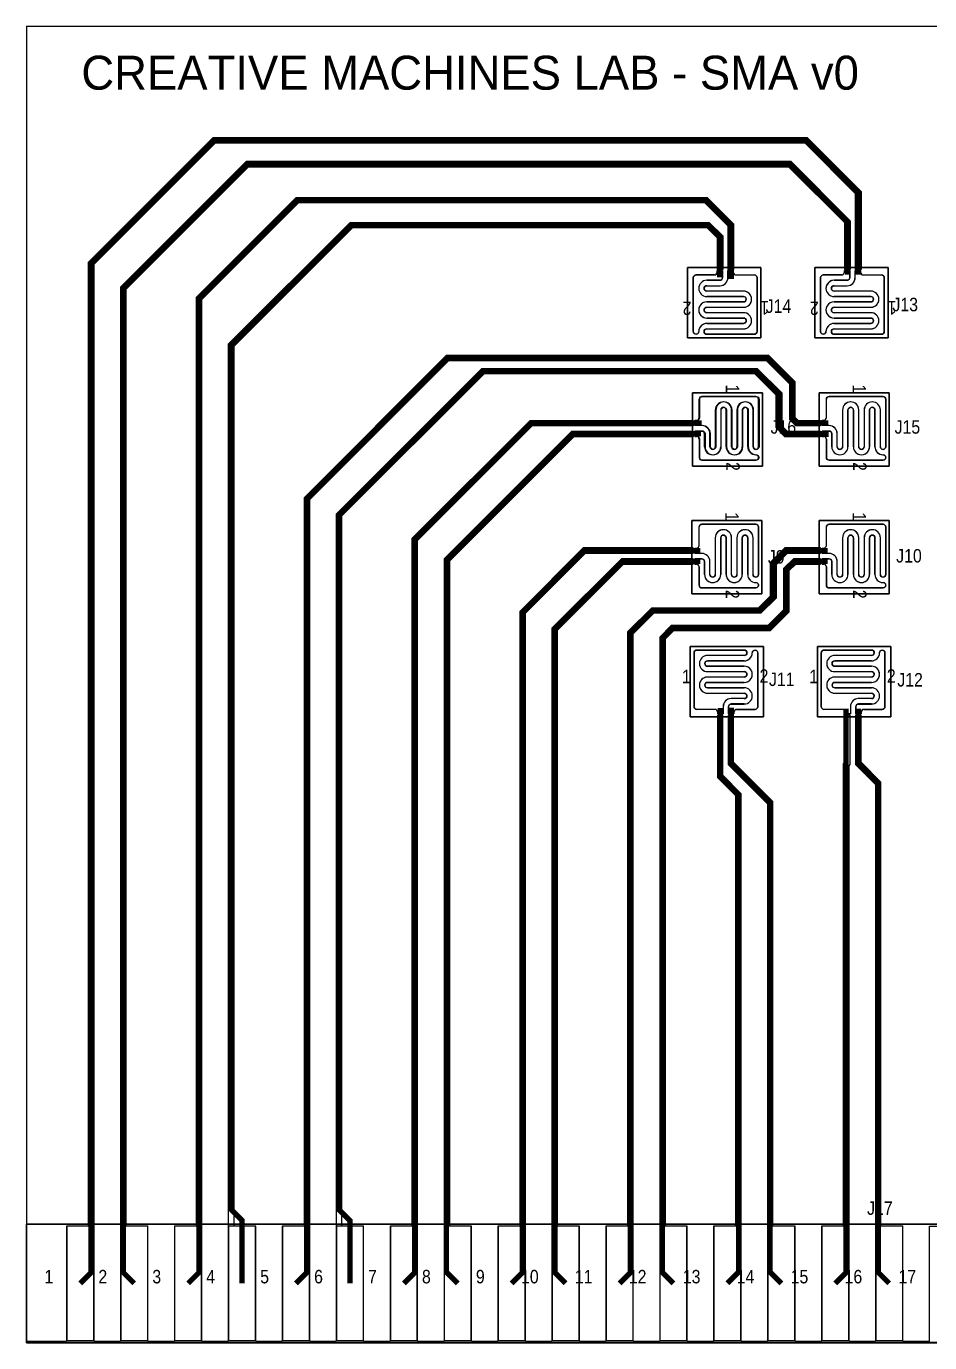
# Model space of a CAD drawing. Extents: x -1610 to 3040, y -1491 to 951.
# Drawn here: x -1610 to 65, y -1491 to 951 of the extents above; entities that cross this region are included whole.
import ezdxf
from ezdxf.enums import TextEntityAlignment as Align

# ---------------------------------------------------------------- set-up
doc = ezdxf.new("R2010")
doc.units = 0
doc.layers.get('0').update_dxf_attribs({"color": 2, "linetype": 'CONTINUOUS'})

msp = doc.modelspace()

# ---------------------------------------------------------------- linework, layer by layer
for points in [[(-1610, 950.512), (-1610, -1488.504)], [(-1610, 950.512), (1690, 950.512)], [(-1264.244, 743.572), (-1494.5, 513.316)], [(-1260.102, 733.572), (-1484.5, 509.174)], [(-161.749, 743.572), (-1264.244, 743.572)], [(-165.891, 733.572), (-1260.102, 733.572)], [(-72.218, 639.9), (-165.891, 733.572)], [(-62.218, 644.042), (-161.749, 743.572)], [(-1202.672, 699.563), (-1435.5, 466.735)], [(-1198.529, 689.563), (-1425.5, 462.593)], [(-191.848, 699.563), (-1202.672, 699.563)], [(-195.99, 689.563), (-1198.529, 689.563)], [(-92.297, 585.87), (-195.99, 689.563)], [(-82.297, 590.013), (-191.848, 699.563)], [(-72.218, 499.685), (-72.218, 639.9)], [(-62.218, 644.042), (-62.218, 499.685)], [(-1294.5, 448.239), (-1109.654, 633.086)], [(-1105.511, 623.086), (-1284.5, 444.097)], [(-1109.654, 633.086), (-347.63, 633.086)], [(-351.772, 623.086), (-1105.511, 623.086)], [(-308.439, 579.753), (-351.772, 623.086)], [(-347.63, 633.086), (-298.439, 583.895)], [(-1235.5, 360.892), (-1009.562, 586.83)], [(-1009.562, 586.83), (-343.701, 586.83)], [(-343.701, 586.83), (-318.518, 561.647)], [(-82.297, 590.013), (-82.297, 499.685)], [(-1005.42, 576.83), (-1225.5, 356.75)], [(-347.843, 576.83), (-1005.42, 576.83)], [(-328.518, 557.505), (-347.843, 576.83)], [(-318.518, 561.647), (-318.518, 499.685)], [(-308.439, 499.685), (-308.439, 579.753)], [(-298.439, 583.895), (-298.439, 499.685)], [(-92.297, 499.685), (-92.297, 585.87)], [(-328.518, 499.685), (-328.518, 557.505)], [(-1494.5, -1275.092), (-1494.5, 513.316)], [(-1484.5, -1488.504), (-1484.5, 509.174)], [(-334.14, 489.405), (-368.196, 489.405)], [(-329.14, 497.515), (-329.14, 494.405)], [(-319.14, 497.515), (-329.14, 497.515)], [(-318.518, 499.685), (-328.518, 499.685)], [(-319.14, 484.405), (-319.14, 497.515)], [(-309.14, 484.405), (-309.14, 497.515)], [(-299.14, 497.515), (-309.14, 497.515)], [(-298.439, 499.685), (-308.439, 499.685)], [(-299.14, 497.515), (-299.14, 494.405)], [(-294.14, 489.405), (-260.085, 489.405)], [(-98.14, 489.405), (-132.196, 489.405)], [(-83.14, 497.515), (-93.14, 497.515)], [(-93.14, 497.515), (-93.14, 494.405)], [(-82.297, 499.685), (-92.297, 499.685)], [(-83.14, 484.405), (-83.14, 497.515)], [(-63.14, 497.515), (-73.14, 497.515)], [(-73.14, 484.405), (-73.14, 497.515)], [(-62.218, 499.685), (-72.218, 499.685)], [(-63.14, 497.515), (-63.14, 494.405)], [(-58.14, 489.405), (-24.085, 489.405)], [(-1435.5, 466.735), (-1435.5, -1488.504)], [(-373.196, 484.405), (-373.196, 384.405)], [(-348.196, 479.405), (-324.14, 479.405)], [(-348.196, 469.405), (-324.14, 469.405)], [(-255.085, 384.405), (-255.085, 484.405)], [(-137.196, 484.405), (-137.196, 384.405)], [(-112.196, 479.405), (-88.14, 479.405)], [(-112.196, 469.405), (-88.14, 469.405)], [(-19.085, 384.405), (-19.085, 484.405)], [(-1425.5, 462.593), (-1425.5, -1275.092)], [(-1294.5, -1275.092), (-1294.5, 448.239)], [(-1284.5, -1488.504), (-1284.5, 444.097)], [(-280.085, 459.405), (-348.196, 459.405)], [(-280.085, 449.405), (-348.196, 449.405)], [(-44.085, 459.405), (-112.196, 459.405)], [(-44.085, 449.405), (-112.196, 449.405)], [(-348.196, 439.405), (-280.085, 439.405)], [(-348.196, 429.405), (-280.085, 429.405)], [(-280.085, 419.405), (-348.196, 419.405)], [(-112.196, 439.405), (-44.085, 439.405)], [(-112.196, 429.405), (-44.085, 429.405)], [(-44.085, 419.405), (-112.196, 419.405)], [(-280.085, 409.405), (-348.196, 409.405)], [(-348.196, 399.405), (-280.085, 399.405)], [(-44.085, 409.405), (-112.196, 409.405)], [(-112.196, 399.405), (-44.085, 399.405)], [(-348.196, 389.405), (-280.085, 389.405)], [(-348.196, 379.405), (-260.085, 379.405)], [(-112.196, 389.405), (-44.085, 389.405)], [(-112.196, 379.405), (-24.085, 379.405)], [(-1235.5, 360.892), (-1235.5, -1488.504)], [(-1225.5, 356.75), (-1225.5, -1275.092)], [(-831.361, 339.962), (-1094.5, 76.823)], [(-827.219, 329.962), (-1084.5, 72.681)], [(-233.25, 339.962), (-831.361, 339.962)], [(-237.392, 329.962), (-827.219, 329.962)], [(-194.294, 286.863), (-237.392, 329.962)], [(-184.294, 291.006), (-233.25, 339.962)], [(-1035.5, 45.839), (-765.288, 316.051)], [(-761.146, 306.051), (-1025.5, 41.697)], [(-765.288, 316.051), (-254.719, 316.051)], [(-258.862, 306.051), (-761.146, 306.051)], [(-219.388, 266.577), (-258.862, 306.051)], [(-254.719, 316.051), (-209.388, 270.719)], [(-209.388, 270.719), (-209.388, 209.729)], [(-194.294, 220.952), (-194.294, 286.863)], [(-184.294, 225.094), (-184.294, 291.006)], [(-362.405, 224.86), (-362.405, 258.915)], [(-257.405, 263.915), (-357.405, 263.915)], [(-252.405, 170.804), (-252.405, 258.915)], [(-219.388, 205.587), (-219.388, 266.577)], [(-126.405, 224.86), (-126.405, 258.915)], [(-21.405, 263.915), (-121.405, 263.915)], [(-16.405, 170.804), (-16.405, 258.915)], [(-370.515, 219.86), (-370.515, 209.86)], [(-370.515, 219.86), (-367.405, 219.86)], [(-332.405, 238.915), (-332.405, 170.804)], [(-322.405, 238.915), (-322.405, 170.804)], [(-312.405, 170.804), (-312.405, 238.915)], [(-302.405, 170.804), (-302.405, 238.915)], [(-292.405, 238.915), (-292.405, 170.804)], [(-282.405, 238.915), (-282.405, 170.804)], [(-272.405, 170.804), (-272.405, 238.915)], [(-262.405, 170.804), (-262.405, 238.915)], [(-182.83, 209.488), (-194.294, 220.952)], [(-178.688, 219.488), (-184.294, 225.094)], [(-134.515, 219.86), (-134.515, 209.86)], [(-134.515, 219.86), (-131.405, 219.86)], [(-96.405, 238.915), (-96.405, 170.804)], [(-86.405, 238.915), (-86.405, 170.804)], [(-76.405, 170.804), (-76.405, 238.915)], [(-66.405, 170.804), (-66.405, 238.915)], [(-56.405, 238.915), (-56.405, 170.804)], [(-46.405, 238.915), (-46.405, 170.804)], [(-36.405, 170.804), (-36.405, 238.915)], [(-26.405, 170.804), (-26.405, 238.915)], [(-894.5, 0.923), (-675.935, 219.488)], [(-671.793, 209.488), (-884.5, -3.219)], [(-835.5, -37.463), (-598.628, 199.409)], [(-675.935, 219.488), (-373.386, 219.488)], [(-373.386, 209.488), (-671.793, 209.488)], [(-598.628, 199.409), (-373.386, 199.409)], [(-373.386, 219.488), (-373.386, 209.488)], [(-373.386, 199.409), (-373.386, 189.409)], [(-357.405, 209.86), (-370.515, 209.86)], [(-357.405, 199.86), (-370.515, 199.86)], [(-370.515, 199.86), (-370.515, 189.86)], [(-203.211, 189.409), (-219.388, 205.587)], [(-209.388, 209.729), (-199.068, 199.409)], [(-199.068, 199.409), (-137.165, 199.409)], [(-137.165, 209.488), (-182.83, 209.488)], [(-178.688, 219.488), (-137.165, 219.488)], [(-137.165, 219.488), (-137.165, 209.488)], [(-137.165, 199.409), (-137.165, 189.409)], [(-121.405, 209.86), (-134.515, 209.86)], [(-121.405, 199.86), (-134.515, 199.86)], [(-134.515, 199.86), (-134.515, 189.86)], [(-594.486, 189.409), (-825.5, -41.605)], [(-373.386, 189.409), (-594.486, 189.409)], [(-370.515, 189.86), (-367.405, 189.86)], [(-362.405, 184.86), (-362.405, 150.804)], [(-352.405, 170.804), (-352.405, 194.86)], [(-342.405, 170.804), (-342.405, 194.86)], [(-137.165, 189.409), (-203.211, 189.409)], [(-134.515, 189.86), (-131.405, 189.86)], [(-126.405, 184.86), (-126.405, 150.804)], [(-116.405, 170.804), (-116.405, 194.86)], [(-106.405, 170.804), (-106.405, 194.86)], [(-357.405, 145.804), (-257.405, 145.804)], [(-121.405, 145.804), (-21.405, 145.804)], [(-1094.5, -1275.092), (-1094.5, 76.823)], [(-1084.5, -1488.504), (-1084.5, 72.681)], [(-1035.5, 45.839), (-1035.5, -1488.504)], [(-1025.5, 41.697), (-1025.5, -1275.092)], [(-257.405, 26.915), (-357.405, 26.915)], [(-21.405, 26.915), (-121.405, 26.915)], [(-894.5, -1275.092), (-894.5, 0.923)], [(-362.405, -12.14), (-362.405, 21.915)], [(-332.405, 1.915), (-332.405, -66.196)], [(-322.405, 1.915), (-322.405, -66.196)], [(-312.405, -66.196), (-312.405, 1.915)], [(-302.405, -66.196), (-302.405, 1.915)], [(-292.405, 1.915), (-292.405, -66.196)], [(-282.405, 1.915), (-282.405, -66.196)], [(-272.405, -66.196), (-272.405, 1.915)], [(-262.405, -66.196), (-262.405, 1.915)], [(-252.405, -66.196), (-252.405, 21.915)], [(-126.405, -12.14), (-126.405, 21.915)], [(-96.405, 1.915), (-96.405, -66.196)], [(-86.405, 1.915), (-86.405, -66.196)], [(-76.405, -66.196), (-76.405, 1.915)], [(-66.405, -66.196), (-66.405, 1.915)], [(-56.405, 1.915), (-56.405, -66.196)], [(-46.405, 1.915), (-46.405, -66.196)], [(-36.405, -66.196), (-36.405, 1.915)], [(-26.405, -66.196), (-26.405, 1.915)], [(-16.405, -66.196), (-16.405, 21.915)], [(-884.5, -1488.504), (-884.5, -3.219)], [(-694.5, -133.972), (-577.339, -16.811)], [(-373.386, -16.811), (-577.339, -16.811)], [(-373.386, -26.811), (-373.386, -16.811)], [(-370.515, -17.14), (-370.515, -27.14)], [(-370.515, -17.14), (-367.405, -17.14)], [(-229.817, -43.418), (-203.211, -16.811)], [(-137.165, -16.811), (-203.211, -16.811)], [(-137.165, -26.811), (-137.165, -16.811)], [(-134.515, -17.14), (-134.515, -27.14)], [(-134.515, -17.14), (-131.405, -17.14)], [(-835.5, -37.463), (-835.5, -1488.504)], [(-825.5, -41.605), (-825.5, -1275.092)], [(-573.197, -26.811), (-684.5, -138.114)], [(-635.5, -165.724), (-506.666, -36.89)], [(-502.524, -46.89), (-625.5, -169.866)], [(-573.197, -26.811), (-373.386, -26.811)], [(-373.386, -36.89), (-506.666, -36.89)], [(-502.524, -46.89), (-373.386, -46.89)], [(-373.386, -46.89), (-373.386, -36.89)], [(-357.405, -27.14), (-370.515, -27.14)], [(-357.405, -37.14), (-370.515, -37.14)], [(-370.515, -37.14), (-370.515, -47.14)], [(-370.515, -47.14), (-367.405, -47.14)], [(-352.405, -66.196), (-352.405, -42.14)], [(-342.405, -66.196), (-342.405, -42.14)], [(-229.817, -105.675), (-229.817, -43.418)], [(-198.505, -26.811), (-219.817, -48.123)], [(-219.817, -48.123), (-219.817, -109.817)], [(-205.983, -55.382), (-187.491, -36.89)], [(-198.505, -26.811), (-137.165, -26.811)], [(-183.349, -46.89), (-195.983, -59.524)], [(-137.165, -36.89), (-187.491, -36.89)], [(-183.349, -46.89), (-137.165, -46.89)], [(-137.165, -46.89), (-137.165, -36.89)], [(-121.405, -27.14), (-134.515, -27.14)], [(-121.405, -37.14), (-134.515, -37.14)], [(-134.515, -37.14), (-134.515, -47.14)], [(-134.515, -47.14), (-131.405, -47.14)], [(-116.405, -66.196), (-116.405, -42.14)], [(-106.405, -66.196), (-106.405, -42.14)], [(-362.405, -52.14), (-362.405, -86.196)], [(-205.983, -55.382), (-205.983, -131.789)], [(-195.983, -59.524), (-195.983, -135.932)], [(-126.405, -52.14), (-126.405, -86.196)], [(-357.405, -91.196), (-257.405, -91.196)], [(-121.405, -91.196), (-21.405, -91.196)], [(-252.129, -127.987), (-229.817, -105.675)], [(-219.817, -109.817), (-247.987, -137.987)], [(-694.5, -1275.092), (-694.5, -133.972)], [(-684.5, -1488.504), (-684.5, -138.114)], [(-494.5, -172.054), (-450.433, -127.987)], [(-446.291, -137.987), (-484.5, -176.196)], [(-450.433, -127.987), (-252.129, -127.987)], [(-247.987, -137.987), (-446.291, -137.987)], [(-205.983, -131.789), (-234.952, -160.759)], [(-195.983, -135.932), (-230.81, -170.759)], [(-635.5, -165.724), (-635.5, -1488.504)], [(-625.5, -169.866), (-625.5, -1275.092)], [(-435.5, -182.278), (-413.981, -160.759)], [(-425.5, -186.42), (-409.839, -170.759)], [(-234.952, -160.759), (-413.981, -160.759)], [(-230.81, -170.759), (-409.839, -170.759)], [(-494.5, -1275.092), (-494.5, -172.054)], [(-484.5, -1488.504), (-484.5, -176.196)], [(-435.5, -182.278), (-435.5, -1488.504)], [(-425.5, -186.42), (-425.5, -1275.092)], [(-371.915, -211.405), (-371.915, -311.405)], [(-278.804, -206.405), (-366.915, -206.405)], [(-278.804, -216.405), (-346.915, -216.405)], [(-253.804, -311.405), (-253.804, -211.405)], [(-135.915, -211.405), (-135.915, -311.405)], [(-42.804, -206.405), (-130.915, -206.405)], [(-42.804, -216.405), (-110.915, -216.405)], [(-17.804, -311.405), (-17.804, -211.405)], [(-278.804, -226.405), (-346.915, -226.405)], [(-346.915, -236.405), (-278.804, -236.405)], [(-42.804, -226.405), (-110.915, -226.405)], [(-110.915, -236.405), (-42.804, -236.405)], [(-346.915, -246.405), (-278.804, -246.405)], [(-278.804, -256.405), (-346.915, -256.405)], [(-278.804, -266.405), (-346.915, -266.405)], [(-110.915, -246.405), (-42.804, -246.405)], [(-42.804, -256.405), (-110.915, -256.405)], [(-42.804, -266.405), (-110.915, -266.405)], [(-346.915, -276.405), (-278.804, -276.405)], [(-346.915, -286.405), (-278.804, -286.405)], [(-110.915, -276.405), (-42.804, -276.405)], [(-110.915, -286.405), (-42.804, -286.405)], [(-332.86, -316.405), (-366.915, -316.405)], [(-317.86, -311.405), (-317.86, -324.515)], [(-307.86, -311.405), (-307.86, -324.515)], [(-278.804, -296.405), (-302.86, -296.405)], [(-278.804, -306.405), (-302.86, -306.405)], [(-292.86, -316.405), (-258.804, -316.405)], [(-96.86, -316.405), (-130.915, -316.405)], [(-81.86, -311.405), (-81.86, -324.515)], [(-71.86, -311.405), (-71.86, -324.515)], [(-42.804, -296.405), (-66.86, -296.405)], [(-42.804, -306.405), (-66.86, -306.405)], [(-56.86, -316.405), (-22.804, -316.405)], [(-318.518, -327.087), (-328.518, -327.087)], [(-328.518, -327.087), (-328.518, -442.852)], [(-327.86, -324.515), (-327.86, -321.405)], [(-327.86, -324.515), (-317.86, -324.515)], [(-318.518, -438.71), (-318.518, -327.087)], [(-298.439, -327.087), (-308.439, -327.087)], [(-308.439, -327.087), (-308.439, -418.722)], [(-307.86, -324.515), (-297.86, -324.515)], [(-298.439, -414.58), (-298.439, -327.087)], [(-297.86, -324.515), (-297.86, -321.405)], [(-82.297, -327.087), (-92.297, -327.087)], [(-92.297, -327.087), (-92.297, -414.58)], [(-91.86, -324.515), (-91.86, -321.405)], [(-91.86, -324.515), (-81.86, -324.515)], [(-82.297, -418.722), (-82.297, -327.087)], [(-62.218, -327.087), (-72.218, -327.087)], [(-72.218, -327.087), (-72.218, -418.722)], [(-71.86, -324.515), (-61.86, -324.515)], [(-62.218, -414.58), (-62.218, -327.087)], [(-61.86, -324.515), (-61.86, -321.405)], [(-225.5, -487.519), (-298.439, -414.58)], [(-94.5, -416.783), (-92.297, -414.58)], [(-25.5, -451.299), (-62.218, -414.58)], [(-318.518, -438.71), (-284.5, -472.727)], [(-235.5, -491.661), (-308.439, -418.722)], [(-94.5, -1275.092), (-94.5, -416.783)], [(-84.5, -420.925), (-82.297, -418.722)], [(-84.5, -1488.504), (-84.5, -420.925)], [(-35.5, -455.441), (-72.218, -418.722)], [(-294.5, -476.869), (-328.518, -442.852)], [(-35.5, -455.441), (-35.5, -1488.504)], [(-25.5, -1275.092), (-25.5, -451.299)], [(-294.5, -1275.092), (-294.5, -476.869)], [(-284.5, -1488.504), (-284.5, -472.727)], [(-225.5, -1275.092), (-225.5, -487.519)], [(-235.5, -491.661), (-235.5, -1488.504)], [(-1494.5, -1275.092), (-1535.5, -1275.092)], [(-1535.5, -1275.092), (-1535.5, -1488.504)], [(-1384.5, -1275.092), (-1425.5, -1275.092)], [(-1384.5, -1488.504), (-1384.5, -1275.092)], [(-1294.5, -1275.092), (-1335.5, -1275.092)], [(-1335.5, -1275.092), (-1335.5, -1488.504)], [(-1184.5, -1275.092), (-1225.5, -1275.092)], [(-1184.5, -1488.504), (-1184.5, -1275.092)], [(-1094.5, -1275.092), (-1135.5, -1275.092)], [(-1135.5, -1275.092), (-1135.5, -1488.504)], [(-984.5, -1275.092), (-1025.5, -1275.092)], [(-984.5, -1488.504), (-984.5, -1275.092)], [(-894.5, -1275.092), (-935.5, -1275.092)], [(-935.5, -1275.092), (-935.5, -1488.504)], [(-784.5, -1275.092), (-825.5, -1275.092)], [(-784.5, -1488.504), (-784.5, -1275.092)], [(-694.5, -1275.092), (-735.5, -1275.092)], [(-735.5, -1275.092), (-735.5, -1488.504)], [(-584.5, -1275.092), (-625.5, -1275.092)], [(-584.5, -1488.504), (-584.5, -1275.092)], [(-494.5, -1275.092), (-535.5, -1275.092)], [(-535.5, -1275.092), (-535.5, -1488.504)], [(-384.5, -1275.092), (-425.5, -1275.092)], [(-384.5, -1488.504), (-384.5, -1275.092)], [(-294.5, -1275.092), (-335.5, -1275.092)], [(-335.5, -1275.092), (-335.5, -1488.504)], [(-184.5, -1275.092), (-225.5, -1275.092)], [(-184.5, -1488.504), (-184.5, -1275.092)], [(-94.5, -1275.092), (-135.5, -1275.092)], [(-135.5, -1275.092), (-135.5, -1488.504)], [(15.5, -1275.092), (-25.5, -1275.092)], [(15.5, -1488.504), (15.5, -1275.092)], [(64.5, -1275.092), (105.5, -1275.092)], [(64.5, -1488.504), (64.5, -1275.092)], [(-1610, -1488.504), (-1535.5, -1488.504)], [(-1484.5, -1488.504), (-1435.5, -1488.504)], [(-1384.5, -1488.504), (-1335.5, -1488.504)], [(-1284.5, -1488.504), (-1235.5, -1488.504)], [(-1184.5, -1488.504), (-1135.5, -1488.504)], [(-1084.5, -1488.504), (-1035.5, -1488.504)], [(-984.5, -1488.504), (-935.5, -1488.504)], [(-884.5, -1488.504), (-835.5, -1488.504)], [(-784.5, -1488.504), (-735.5, -1488.504)], [(-684.5, -1488.504), (-635.5, -1488.504)], [(-584.5, -1488.504), (-535.5, -1488.504)], [(-484.5, -1488.504), (-435.5, -1488.504)], [(-384.5, -1488.504), (-335.5, -1488.504)], [(-284.5, -1488.504), (-235.5, -1488.504)], [(-184.5, -1488.504), (-135.5, -1488.504)], [(-84.5, -1488.504), (-35.5, -1488.504)], [(15.5, -1488.504), (64.5, -1488.504)]]:
    msp.add_lwpolyline(points)
for points in [[(1690, -1490), (1690, 950), (-1610, 950), (-1610, -1490)], [(-248, 503), (-248, 373), (-384, 373), (-384, 503)], [(-248, 373), (-248, 503), (-384, 503), (-384, 373)], [(-248, 373), (-248, 503), (-384, 503), (-384, 373)], [(-248, 373), (-248, 502.994), (-384, 502.994), (-384, 373)], [(-12, 503), (-12, 373), (-148, 373), (-148, 503)], [(-12, 373), (-12, 503), (-148, 503), (-148, 373)], [(-12, 373), (-12, 503), (-148, 503), (-148, 373)], [(-12, 373), (-12, 502.994), (-148, 502.994), (-148, 373)], [(-375, 271), (-245, 271), (-245, 135), (-375, 135)], [(-245, 271), (-375, 271), (-375, 135), (-245, 135)], [(-245, 271), (-375, 271), (-375, 135), (-245, 135)], [(-245, 271), (-374.994, 271), (-374.994, 135), (-245, 135)], [(-140, 271), (-10, 271), (-10, 135), (-140, 135)], [(-10, 271), (-140, 271), (-140, 135), (-10, 135)], [(-10, 271), (-140, 271), (-140, 135), (-10, 135)], [(-10, 271), (-139.994, 271), (-139.994, 135), (-10, 135)], [(-376, 34), (-246, 34), (-246, -102), (-376, -102)], [(-246, 34), (-376, 34), (-376, -102), (-246, -102)], [(-246, 34), (-376, 34), (-376, -102), (-246, -102)], [(-246, 34), (-375.994, 34), (-375.994, -102), (-246, -102)], [(-140, 34), (-10, 34), (-10, -102), (-140, -102)], [(-10, 34), (-140, 34), (-140, -102), (-10, -102)], [(-10, 34), (-140, 34), (-140, -102), (-10, -102)], [(-10, 34), (-139.994, 34), (-139.994, -102), (-10, -102)], [(-379, -330), (-379, -200), (-243, -200), (-243, -330)], [(-379, -200), (-379, -330), (-243, -330), (-243, -200)], [(-379, -200), (-379, -329.994), (-243, -329.994), (-243, -200)], [(-379, -200), (-379, -330), (-243, -330), (-243, -200)], [(-143, -330), (-143, -200), (-7, -200), (-7, -330)], [(-143, -200), (-143, -330), (-7, -330), (-7, -200)], [(-143, -200), (-143, -329.994), (-7, -329.994), (-7, -200)], [(-143, -200), (-143, -330), (-7, -330), (-7, -200)], [(-1610, -1491), (-1610, -1271), (1690, -1271), (1690, -1491)], [(1690, -1491), (1690, -1271), (-1610, -1271), (-1610, -1491)], [(1690, -1491), (1690, -1271), (-1610, -1271), (-1610, -1491)], [(1690, -1491), (1690, -1271), (-1610, -1271), (-1610, -1491)], [(-1534.41, -1487.693), (-1534.41, -1274.307), (-1485.591, -1274.307), (-1485.591, -1487.693)], [(-1434.41, -1487.693), (-1434.41, -1274.307), (-1385.591, -1274.307), (-1385.591, -1487.693)], [(-1334.41, -1487.693), (-1334.41, -1274.307), (-1285.591, -1274.307), (-1285.591, -1487.693)], [(-1234.41, -1487.693), (-1234.41, -1274.307), (-1185.591, -1274.307), (-1185.591, -1487.693)], [(-1134.41, -1487.693), (-1134.41, -1274.307), (-1085.591, -1274.307), (-1085.591, -1487.693)], [(-1034.41, -1487.693), (-1034.41, -1274.307), (-985.591, -1274.307), (-985.591, -1487.693)], [(-934.41, -1487.693), (-934.41, -1274.307), (-885.591, -1274.307), (-885.591, -1487.693)], [(-834.41, -1487.693), (-834.41, -1274.307), (-785.591, -1274.307), (-785.591, -1487.693)], [(-734.41, -1487.693), (-734.41, -1274.307), (-685.591, -1274.307), (-685.591, -1487.693)], [(-634.41, -1487.693), (-634.41, -1274.307), (-585.591, -1274.307), (-585.591, -1487.693)], [(-534.41, -1487.693), (-534.41, -1274.307), (-485.591, -1274.307), (-485.591, -1487.693)], [(-434.41, -1487.693), (-434.41, -1274.307), (-385.591, -1274.307), (-385.591, -1487.693)], [(-334.41, -1487.693), (-334.41, -1274.307), (-285.591, -1274.307), (-285.591, -1487.693)], [(-234.41, -1487.693), (-234.41, -1274.307), (-185.591, -1274.307), (-185.591, -1487.693)], [(-134.41, -1487.693), (-134.41, -1274.307), (-85.591, -1274.307), (-85.591, -1487.693)], [(-34.41, -1487.693), (-34.41, -1274.307), (14.409, -1274.307), (14.409, -1487.693)]]:
    msp.add_lwpolyline(points, close=True)
at = {"const_width": 10}
for points in [[(-67, 490), (-67, 641), (-165, 739), (-1263, 739), (-1490, 512), (-1490, -1361), (-1510, -1381)], [(-87, 490), (-87, 588), (-194, 695), (-1201, 695), (-1430, 466), (-1430, -1361), (-1410, -1381)], [(-303, 482), (-303, 581), (-351, 629), (-1107, 629), (-1290, 446), (-1290, -1361), (-1310, -1381)], [(-1210, -1381), (-1210, -1264.307), (-1231, -1243.307), (-1231, 358), (-1007, 582), (-346, 582), (-324, 560), (-324, 485)], [(-123, 215), (-182, 215), (-189, 222), (-189, 289), (-235, 335), (-829, 335), (-1090, 74), (-1090, -1361), (-1110, -1381)], [(-1010, -1381), (-1010, -1264.307), (-1031, -1243.307), (-1031, 44), (-764, 311), (-257, 311), (-215, 269), (-215, 208), (-201, 194), (-122, 194)], [(-358, 215), (-674, 215), (-890, -1), (-890, -1361), (-910, -1381)], [(-810, -1381), (-831, -1360), (-831, -40), (-596, 195), (-359, 195)], [(-360, -22), (-575, -22), (-690, -137), (-690, -1361), (-710, -1381)], [(-124, -22), (-201, -22), (-224, -45), (-224, -107), (-250, -133), (-448, -133), (-490, -175), (-490, -1361), (-510, -1381)], [(-610, -1381), (-630, -1361), (-630, -168), (-504, -42), (-360, -42)], [(-410, -1381), (-431, -1360), (-431, -185), (-412, -166), (-233, -166), (-201, -134), (-201, -57), (-186, -42), (-124, -42)], [(-323, -314), (-323, -441), (-289, -475), (-289, -1360), (-310, -1381)], [(-210, -1381), (-231, -1360), (-231, -489), (-303, -417), (-303, -313)], [(-90, -315), (-90, -1361), (-110, -1381)], [(-10, -1381), (-30, -1361), (-30, -454), (-67, -417), (-67, -315)]]:
    msp.add_lwpolyline(points, dxfattribs=at)
for points in [[(-329.14, 497.513), (-319.145, 497.513), (-319.144, 497.515), (-319.14, 497.512), (-319.14, 484.413, -0.391511), (-323.827, 479.415), (-348.19, 479.415, 1), (-348.2, 449.405), (-280.137, 449.405, -1.006836), (-280.201, 439.405), (-348.096, 439.405, 1.006075), (-348.122, 409.405), (-280.104, 409.405, -0.992539), (-280.091, 399.405), (-348.096, 399.405, 0.405566), (-363.193, 384.655, -1.050674), (-373.196, 384.654), (-373.196, 484.463, -0.401204), (-368.154, 489.405), (-333.987, 489.405, 0.408105), (-329.14, 494.505)], [(-348.268, 379.405, -0.996172), (-348.178, 389.405), (-279.912, 389.406, 0.994418), (-280.114, 419.405), (-348.288, 419.406, -0.990854), (-348.204, 429.405), (-279.608, 429.412, 0.986557), (-280.153, 459.405), (-348.288, 459.406, -0.992835), (-348.184, 469.405), (-323.727, 469.41, 0.408805), (-309.14, 484.586), (-309.14, 497.504), (-299.142, 497.515), (-299.14, 494.322, 0.405942), (-294.157, 489.405), (-260.098, 489.405, -0.421056), (-255.086, 484.353), (-255.085, 384.421, -0.395063), (-259.874, 379.409)], [(-93.14, 497.513), (-83.145, 497.513), (-83.144, 497.515), (-83.14, 497.512), (-83.14, 484.413, -0.391511), (-87.827, 479.415), (-112.19, 479.415, 1), (-112.2, 449.405), (-44.137, 449.405, -1.006836), (-44.201, 439.405), (-112.096, 439.405, 1.006075), (-112.122, 409.405), (-44.104, 409.405, -0.992539), (-44.091, 399.405), (-112.096, 399.405, 0.405566), (-127.193, 384.655, -1.050674), (-137.196, 384.654), (-137.196, 484.463, -0.401204), (-132.154, 489.405), (-97.987, 489.405, 0.408105), (-93.14, 494.505)], [(-112.268, 379.405, -0.996172), (-112.178, 389.405), (-43.912, 389.406, 0.994418), (-44.114, 419.405), (-112.288, 419.406, -0.990854), (-112.204, 429.405), (-43.608, 429.412, 0.986557), (-44.153, 459.405), (-112.288, 459.406, -0.992835), (-112.184, 469.405), (-87.727, 469.41, 0.408805), (-73.14, 484.586), (-73.14, 497.504), (-63.142, 497.515), (-63.14, 494.322, 0.405942), (-58.157, 489.405), (-24.098, 489.405, -0.421056), (-19.086, 484.353), (-19.085, 384.421, -0.395063), (-23.874, 379.409)], [(-251.405, 170.732, -0.996172), (-261.405, 170.822), (-261.406, 239.088, 0.994418), (-291.405, 238.886), (-291.406, 170.712, -0.990854), (-301.405, 170.796), (-301.412, 239.392, 0.986557), (-331.405, 238.847), (-331.406, 170.712, -0.992835), (-341.405, 170.816), (-341.41, 195.273, 0.408805), (-356.586, 209.86), (-369.504, 209.86), (-369.515, 219.858), (-366.322, 219.86, 0.405942), (-361.405, 224.843), (-361.405, 258.902, -0.421056), (-356.353, 263.914), (-256.421, 263.915, -0.395063), (-251.409, 259.126)], [(-16.405, 170.732, -0.996172), (-26.405, 170.822), (-26.406, 239.088, 0.994418), (-56.405, 238.886), (-56.406, 170.712, -0.990854), (-66.405, 170.796), (-66.412, 239.392, 0.986557), (-96.405, 238.847), (-96.406, 170.712, -0.992835), (-106.405, 170.816), (-106.41, 195.273, 0.408805), (-121.586, 209.86), (-134.504, 209.86), (-134.515, 219.858), (-131.322, 219.86, 0.405942), (-126.405, 224.843), (-126.405, 258.902, -0.421056), (-121.353, 263.914), (-21.421, 263.915, -0.395063), (-16.409, 259.126)], [(-369.513, 189.86), (-369.513, 199.855), (-369.515, 199.856), (-369.512, 199.86), (-356.413, 199.86, -0.391511), (-351.415, 195.173), (-351.415, 170.81, 1), (-321.405, 170.8), (-321.405, 238.863, -1.006836), (-311.405, 238.799), (-311.405, 170.904, 1.006075), (-281.405, 170.878), (-281.405, 238.896, -0.992539), (-271.405, 238.909), (-271.405, 170.904, 0.405566), (-256.655, 155.807, -1.050674), (-256.654, 145.804), (-356.463, 145.804, -0.401204), (-361.405, 150.846), (-361.405, 185.013, 0.408105), (-366.505, 189.86)], [(-134.513, 189.86), (-134.513, 199.855), (-134.515, 199.856), (-134.512, 199.86), (-121.413, 199.86, -0.391511), (-116.415, 195.173), (-116.415, 170.81, 1), (-86.405, 170.8), (-86.405, 238.863, -1.006836), (-76.405, 238.799), (-76.405, 170.904, 1.006075), (-46.405, 170.878), (-46.405, 238.896, -0.992539), (-36.405, 238.909), (-36.405, 170.904, 0.405566), (-21.655, 155.807, -1.050674), (-21.654, 145.804), (-121.463, 145.804, -0.401204), (-126.405, 150.846), (-126.405, 185.013, 0.408105), (-131.505, 189.86)], [(-252.405, -66.268, -0.996172), (-262.405, -66.178), (-262.406, 2.088, 0.994418), (-292.405, 1.886), (-292.406, -66.288, -0.990854), (-302.405, -66.204), (-302.412, 2.392, 0.986557), (-332.405, 1.847), (-332.406, -66.288, -0.992835), (-342.405, -66.184), (-342.41, -41.727, 0.408805), (-357.586, -27.14), (-370.504, -27.14), (-370.515, -17.142), (-367.322, -17.14, 0.405942), (-362.405, -12.157), (-362.405, 21.902, -0.421056), (-357.353, 26.914), (-257.421, 26.915, -0.395063), (-252.409, 22.126)], [(-16.405, -66.268, -0.996172), (-26.405, -66.178), (-26.406, 2.088, 0.994418), (-56.405, 1.886), (-56.406, -66.288, -0.990854), (-66.405, -66.204), (-66.412, 2.392, 0.986557), (-96.405, 1.847), (-96.406, -66.288, -0.992835), (-106.405, -66.184), (-106.41, -41.727, 0.408805), (-121.586, -27.14), (-134.504, -27.14), (-134.515, -17.142), (-131.322, -17.14, 0.405942), (-126.405, -12.157), (-126.405, 21.902, -0.421056), (-121.353, 26.914), (-21.421, 26.915, -0.395063), (-16.409, 22.126)], [(-370.513, -47.14), (-370.513, -37.145), (-370.515, -37.144), (-370.512, -37.14), (-357.413, -37.14, -0.391511), (-352.415, -41.827), (-352.415, -66.19, 1), (-322.405, -66.2), (-322.405, 1.863, -1.006836), (-312.405, 1.799), (-312.405, -66.096, 1.006075), (-282.405, -66.122), (-282.405, 1.896, -0.992539), (-272.405, 1.909), (-272.405, -66.096, 0.405566), (-257.655, -81.193, -1.050674), (-257.654, -91.196), (-357.463, -91.196, -0.401204), (-362.405, -86.154), (-362.405, -51.987, 0.408105), (-367.505, -47.14)], [(-134.513, -47.14), (-134.513, -37.145), (-134.515, -37.144), (-134.512, -37.14), (-121.413, -37.14, -0.391511), (-116.415, -41.827), (-116.415, -66.19, 1), (-86.405, -66.2), (-86.405, 1.863, -1.006836), (-76.405, 1.799), (-76.405, -66.096, 1.006075), (-46.405, -66.122), (-46.405, 1.896, -0.992539), (-36.405, 1.909), (-36.405, -66.096, 0.405566), (-21.655, -81.193, -1.050674), (-21.654, -91.196), (-121.463, -91.196, -0.401204), (-126.405, -86.154), (-126.405, -51.987, 0.408105), (-131.505, -47.14)], [(-278.732, -206.405, -0.996172), (-278.822, -216.405), (-347.088, -216.406, 0.994418), (-346.886, -246.405), (-278.712, -246.406, -0.990854), (-278.796, -256.405), (-347.392, -256.412, 0.986557), (-346.847, -286.405), (-278.712, -286.406, -0.992835), (-278.816, -296.405), (-303.273, -296.41, 0.408805), (-317.86, -311.586), (-317.86, -324.504), (-327.858, -324.515), (-327.86, -321.322, 0.405942), (-332.843, -316.405), (-366.902, -316.405, -0.421056), (-371.914, -311.353), (-371.915, -211.421, -0.395063), (-367.126, -206.409)], [(-297.86, -324.513), (-307.855, -324.513), (-307.856, -324.515), (-307.86, -324.512), (-307.86, -311.413, -0.391511), (-303.173, -306.415), (-278.81, -306.415, 1), (-278.8, -276.405), (-346.863, -276.405, -1.006836), (-346.799, -266.405), (-278.904, -266.405, 1.006075), (-278.878, -236.405), (-346.896, -236.405, -0.992539), (-346.909, -226.405), (-278.904, -226.405, 0.405566), (-263.807, -211.655, -1.050674), (-253.804, -211.654), (-253.804, -311.463, -0.401204), (-258.846, -316.405), (-293.013, -316.405, 0.408105), (-297.86, -321.505)], [(-42.732, -206.405, -0.996172), (-42.822, -216.405), (-111.088, -216.406, 0.994418), (-110.886, -246.405), (-42.712, -246.406, -0.990854), (-42.796, -256.405), (-111.392, -256.412, 0.986557), (-110.847, -286.405), (-42.712, -286.406, -0.992835), (-42.816, -296.405), (-67.273, -296.41, 0.408805), (-81.86, -311.586), (-81.86, -324.504), (-91.858, -324.515), (-91.86, -321.322, 0.405942), (-96.843, -316.405), (-130.902, -316.405, -0.421056), (-135.914, -311.353), (-135.915, -211.421, -0.395063), (-131.126, -206.409)], [(-61.86, -324.513), (-71.855, -324.513), (-71.856, -324.515), (-71.86, -324.512), (-71.86, -311.413, -0.391511), (-67.173, -306.415), (-42.81, -306.415, 1), (-42.8, -276.405), (-110.863, -276.405, -1.006836), (-110.799, -266.405), (-42.904, -266.405, 1.006075), (-42.878, -236.405), (-110.896, -236.405, -0.992539), (-110.909, -226.405), (-42.904, -226.405, 0.405566), (-27.807, -211.655, -1.050674), (-17.804, -211.654), (-17.804, -311.463, -0.401204), (-22.846, -316.405), (-57.013, -316.405, 0.408105), (-61.86, -321.505)]]:
    msp.add_lwpolyline(points, format="xyb", close=True)
for points in [[(-368.196, 489.405, 0.414188), (-373.196, 484.405)], [(-334.14, 489.405, 0.414205), (-329.14, 494.405)], [(-299.14, 494.405, 0.414236), (-294.14, 489.405)], [(-255.085, 484.405, 0.414196), (-260.085, 489.405)], [(-132.196, 489.405, 0.414188), (-137.196, 484.405)], [(-98.14, 489.405, 0.414205), (-93.14, 494.405)], [(-63.14, 494.405, 0.414236), (-58.14, 489.405)], [(-19.085, 484.405, 0.414196), (-24.085, 489.405)], [(-348.196, 479.405, 0.999974), (-348.196, 449.405)], [(-348.196, 469.405, 0.999921), (-348.196, 459.405)], [(-324.14, 479.405, 0.414205), (-319.14, 484.405)], [(-324.14, 469.405, 0.414211), (-309.14, 484.405)], [(-112.196, 479.405, 0.999974), (-112.196, 449.405)], [(-112.196, 469.405, 0.999921), (-112.196, 459.405)], [(-88.14, 469.405, 0.414211), (-73.14, 484.405)], [(-88.14, 479.405, 0.414205), (-83.14, 484.405)], [(-280.085, 429.405, 0.999985), (-280.085, 459.405)], [(-280.085, 439.405, 0.999955), (-280.085, 449.405)], [(-44.085, 429.405, 0.999985), (-44.085, 459.405)], [(-44.085, 439.405, 0.999955), (-44.085, 449.405)], [(-348.196, 439.405, 0.999974), (-348.196, 409.405)], [(-348.196, 429.405, 0.999921), (-348.196, 419.405)], [(-280.085, 389.405, 0.999985), (-280.085, 419.405)], [(-112.196, 439.405, 0.999974), (-112.196, 409.405)], [(-112.196, 429.405, 0.999921), (-112.196, 419.405)], [(-44.085, 389.405, 0.999985), (-44.085, 419.405)], [(-348.196, 399.405, 0.414205), (-363.196, 384.405)], [(-280.085, 399.405, 0.999955), (-280.085, 409.405)], [(-112.196, 399.405, 0.414205), (-127.196, 384.405)], [(-44.085, 399.405, 0.999955), (-44.085, 409.405)], [(-373.196, 384.405, 1.000028), (-363.196, 384.405)], [(-348.196, 389.405, 0.999921), (-348.196, 379.405)], [(-260.085, 379.405, 0.414209), (-255.085, 384.405)], [(-137.196, 384.405, 1.000028), (-127.196, 384.405)], [(-112.196, 389.405, 0.999921), (-112.196, 379.405)], [(-24.085, 379.405, 0.414209), (-19.085, 384.405)], [(-357.405, 263.915, 0.414196), (-362.405, 258.915)], [(-302.405, 238.915, 0.999985), (-332.405, 238.915)], [(-262.405, 238.915, 0.999985), (-292.405, 238.915)], [(-252.405, 258.915, 0.414209), (-257.405, 263.915)], [(-121.405, 263.915, 0.414196), (-126.405, 258.915)], [(-66.405, 238.915, 0.999985), (-96.405, 238.915)], [(-26.405, 238.915, 0.999985), (-56.405, 238.915)], [(-16.405, 258.915, 0.414209), (-21.405, 263.915)], [(-367.405, 219.86, 0.414236), (-362.405, 224.86)], [(-312.405, 238.915, 0.999955), (-322.405, 238.915)], [(-272.405, 238.915, 0.999955), (-282.405, 238.915)], [(-131.405, 219.86, 0.414236), (-126.405, 224.86)], [(-76.405, 238.915, 0.999955), (-86.405, 238.915)], [(-36.405, 238.915, 0.999955), (-46.405, 238.915)], [(-342.405, 194.86, 0.414211), (-357.405, 209.86)], [(-352.405, 194.86, 0.414205), (-357.405, 199.86)], [(-106.405, 194.86, 0.414211), (-121.405, 209.86)], [(-116.405, 194.86, 0.414205), (-121.405, 199.86)], [(-362.405, 184.86, 0.414205), (-367.405, 189.86)], [(-126.405, 184.86, 0.414205), (-131.405, 189.86)], [(-362.405, 150.804, 0.414188), (-357.405, 145.804)], [(-352.405, 170.804, 0.999974), (-322.405, 170.804)], [(-342.405, 170.804, 0.999921), (-332.405, 170.804)], [(-312.405, 170.804, 0.999974), (-282.405, 170.804)], [(-302.405, 170.804, 0.999921), (-292.405, 170.804)], [(-272.405, 170.804, 0.414205), (-257.405, 155.804)], [(-262.405, 170.804, 0.999921), (-252.405, 170.804)], [(-257.405, 145.804, 1.000028), (-257.405, 155.804)], [(-126.405, 150.804, 0.414188), (-121.405, 145.804)], [(-116.405, 170.804, 0.999974), (-86.405, 170.804)], [(-106.405, 170.804, 0.999921), (-96.405, 170.804)], [(-76.405, 170.804, 0.999974), (-46.405, 170.804)], [(-66.405, 170.804, 0.999921), (-56.405, 170.804)], [(-36.405, 170.804, 0.414205), (-21.405, 155.804)], [(-26.405, 170.804, 0.999921), (-16.405, 170.804)], [(-21.405, 145.804, 1.000028), (-21.405, 155.804)], [(-357.405, 26.915, 0.414196), (-362.405, 21.915)], [(-252.405, 21.915, 0.414209), (-257.405, 26.915)], [(-121.405, 26.915, 0.414196), (-126.405, 21.915)], [(-16.405, 21.915, 0.414209), (-21.405, 26.915)], [(-302.405, 1.915, 0.999985), (-332.405, 1.915)], [(-312.405, 1.915, 0.999955), (-322.405, 1.915)], [(-262.405, 1.915, 0.999985), (-292.405, 1.915)], [(-272.405, 1.915, 0.999955), (-282.405, 1.915)], [(-66.405, 1.915, 0.999985), (-96.405, 1.915)], [(-76.405, 1.915, 0.999955), (-86.405, 1.915)], [(-26.405, 1.915, 0.999985), (-56.405, 1.915)], [(-36.405, 1.915, 0.999955), (-46.405, 1.915)], [(-367.405, -17.14, 0.414236), (-362.405, -12.14)], [(-131.405, -17.14, 0.414236), (-126.405, -12.14)], [(-362.405, -52.14, 0.414205), (-367.405, -47.14)], [(-342.405, -42.14, 0.414211), (-357.405, -27.14)], [(-352.405, -42.14, 0.414205), (-357.405, -37.14)], [(-126.405, -52.14, 0.414205), (-131.405, -47.14)], [(-106.405, -42.14, 0.414211), (-121.405, -27.14)], [(-116.405, -42.14, 0.414205), (-121.405, -37.14)], [(-352.405, -66.196, 0.999974), (-322.405, -66.196)], [(-342.405, -66.196, 0.999921), (-332.405, -66.196)], [(-312.405, -66.196, 0.999974), (-282.405, -66.196)], [(-302.405, -66.196, 0.999921), (-292.405, -66.196)], [(-272.405, -66.196, 0.414205), (-257.405, -81.196)], [(-262.405, -66.196, 0.999921), (-252.405, -66.196)], [(-116.405, -66.196, 0.999974), (-86.405, -66.196)], [(-106.405, -66.196, 0.999921), (-96.405, -66.196)], [(-76.405, -66.196, 0.999974), (-46.405, -66.196)], [(-66.405, -66.196, 0.999921), (-56.405, -66.196)], [(-36.405, -66.196, 0.414205), (-21.405, -81.196)], [(-26.405, -66.196, 0.999921), (-16.405, -66.196)], [(-362.405, -86.196, 0.414188), (-357.405, -91.196)], [(-257.405, -91.196, 1.000028), (-257.405, -81.196)], [(-126.405, -86.196, 0.414188), (-121.405, -91.196)], [(-21.405, -91.196, 1.000028), (-21.405, -81.196)], [(-366.915, -206.405, 0.414209), (-371.915, -211.405)], [(-346.915, -216.405, 0.999985), (-346.915, -246.405)], [(-278.804, -216.405, 0.999921), (-278.804, -206.405)], [(-278.804, -226.405, 0.414205), (-263.804, -211.405)], [(-253.804, -211.405, 1.000028), (-263.804, -211.405)], [(-130.915, -206.405, 0.414209), (-135.915, -211.405)], [(-110.915, -216.405, 0.999985), (-110.915, -246.405)], [(-42.804, -216.405, 0.999921), (-42.804, -206.405)], [(-42.804, -226.405, 0.414205), (-27.804, -211.405)], [(-17.804, -211.405, 1.000028), (-27.804, -211.405)], [(-346.915, -226.405, 0.999955), (-346.915, -236.405)], [(-278.804, -266.405, 0.999974), (-278.804, -236.405)], [(-110.915, -226.405, 0.999955), (-110.915, -236.405)], [(-42.804, -266.405, 0.999974), (-42.804, -236.405)], [(-346.915, -256.405, 0.999985), (-346.915, -286.405)], [(-346.915, -266.405, 0.999955), (-346.915, -276.405)], [(-278.804, -256.405, 0.999921), (-278.804, -246.405)], [(-110.915, -256.405, 0.999985), (-110.915, -286.405)], [(-110.915, -266.405, 0.999955), (-110.915, -276.405)], [(-42.804, -256.405, 0.999921), (-42.804, -246.405)], [(-278.804, -306.405, 0.999974), (-278.804, -276.405)], [(-278.804, -296.405, 0.999921), (-278.804, -286.405)], [(-42.804, -306.405, 0.999974), (-42.804, -276.405)], [(-42.804, -296.405, 0.999921), (-42.804, -286.405)], [(-371.915, -311.405, 0.414196), (-366.915, -316.405)], [(-327.86, -321.405, 0.414236), (-332.86, -316.405)], [(-302.86, -296.405, 0.414211), (-317.86, -311.405)], [(-302.86, -306.405, 0.414205), (-307.86, -311.405)], [(-292.86, -316.405, 0.414205), (-297.86, -321.405)], [(-258.804, -316.405, 0.414188), (-253.804, -311.405)], [(-135.915, -311.405, 0.414196), (-130.915, -316.405)], [(-91.86, -321.405, 0.414236), (-96.86, -316.405)], [(-66.86, -296.405, 0.414211), (-81.86, -311.405)], [(-66.86, -306.405, 0.414205), (-71.86, -311.405)], [(-56.86, -316.405, 0.414205), (-61.86, -321.405)], [(-22.804, -316.405, 0.414188), (-17.804, -311.405)]]:
    msp.add_lwpolyline(points, format="xyb")

# ---------------------------------------------------------------- texts
msp.add_text('CREATIVE MACHINES LAB - SMA v0', height=63).set_placement((-1508, 833))
at = {"width": 0.88}
for s, rotation, p in [('2', 180, (-393, 440)), ('1', 180, (-249, 441)), ('2', 180, (-157, 440)), ('1', 180, (-13, 441)), ('1', 270, (-313, 270)), ('1', 270, (-78, 270)), ('2', 270, (-312, 126)), ('2', 270, (-77, 126)), ('1', 270, (-314, 33)), ('1', 270, (-78, 33)), ('2', 270, (-313, -111)), ('2', 270, (-77, -111))]:
    msp.add_text(s, height=25, rotation=rotation, dxfattribs=at).set_placement(p, align=Align.RIGHT)
for s, p in [('J14', (-239, 419)), ('J13', (-4, 422)), ('J16', (-230, 195)), ('J15', (0, 195)), ('J9', (-235, -46)), ('J10', (3, -44)), ('J11', (-233, -273)), ('J12', (5, -274)), ('J17', (-51, -1254))]:
    msp.add_text(s, height=25, dxfattribs=at).set_placement(p)
for s, p in [('1', (-378, -268)), ('2', (-234, -267)), ('1', (-142, -268)), ('2', (2, -267)), ('1', (-1560, -1381)), ('2', (-1460, -1381)), ('3', (-1360, -1381)), ('4', (-1260, -1381)), ('5', (-1160, -1381)), ('6', (-1060, -1381)), ('7', (-960, -1381)), ('8', (-860, -1381)), ('9', (-760, -1381)), ('10', (-660, -1381)), ('11', (-560, -1381)), ('12', (-460, -1381)), ('13', (-360, -1381)), ('14', (-260, -1381)), ('15', (-160, -1381)), ('16', (-60, -1381)), ('17', (40, -1381))]:
    msp.add_text(s, height=25, dxfattribs=at).set_placement(p, align=Align.RIGHT)

doc.saveas('drawing.dxf')
